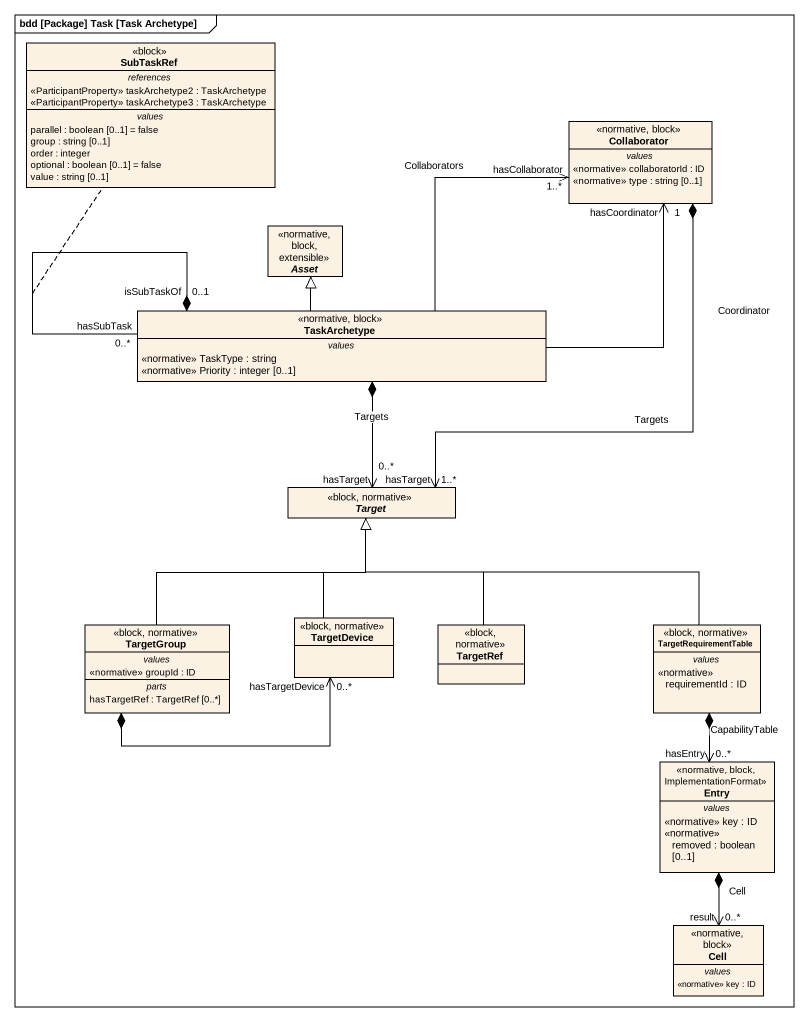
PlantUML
@startuml
mainframe bdd [Package] Task [Task Archetype]
hide circle
hide empty members
class SubTaskRef <<block>> {
  -- references --
  <<ParticipantProperty>> taskArchetype2 : TaskArchetype
  <<ParticipantProperty>> taskArchetype3 : TaskArchetype
  -- values --
  parallel : boolean [0..1] = false
  group : string [0..1]
  order : integer
  optional : boolean [0..1] = false
  value : string [0..1]
}
class Collaborator <<normative, block>> {
  -- values --
  <<normative>> collaboratorId : ID
  <<normative>> type : string [0..1]
}
abstract class Asset <<normative, block, extensible>>
class TaskArchetype <<normative, block>> {
  -- values --
  <<normative>> TaskType : string
  <<normative>> Priority : integer [0..1]
}
abstract class Target <<block, normative>>
class TargetGroup <<block, normative>> {
  -- values --
  <<normative>> groupId : ID
  -- parts --
  hasTargetRef : TargetRef [0..*]
}
class TargetDevice <<block, normative>>
class TargetRef <<block, normative>>
class TargetRequirementTable <<block, normative>> {
  -- values --
  <<normative>> requirementId : ID
}
class Entry <<normative, block, ImplementationFormat>> {
  -- values --
  <<normative>> key : ID
  <<normative>> removed : boolean [0..1]
}
class Cell <<normative, block>> {
  -- values --
  <<normative>> key : ID
}
Collaborator *--> "hasTarget\n1..*" Target : Targets
TaskArchetype -up-> "hasCollaborator\n1..*" Collaborator : Collaborators
TaskArchetype -up-> "hasCoordinator\n1" Collaborator : Coordinator
TaskArchetype -up-|> Asset
TaskArchetype "hasSubTask\n0..*" --* "isSubTaskOf\n0..1" TaskArchetype
(TaskArchetype, TaskArchetype) .. SubTaskRef
TaskArchetype *--> "hasTarget\n0..*" Target : Targets
TargetGroup -up-|> Target
TargetGroup *-right-> "hasTargetDevice\n0..*" TargetDevice
TargetDevice -up-|> Target
TargetRef -up-|> Target
TargetRequirementTable -left-|> Target
TargetRequirementTable *--> "hasEntry\n0..*" Entry : CapabilityTable
Entry *--> "result\n0..*" Cell : Cell
@enduml
